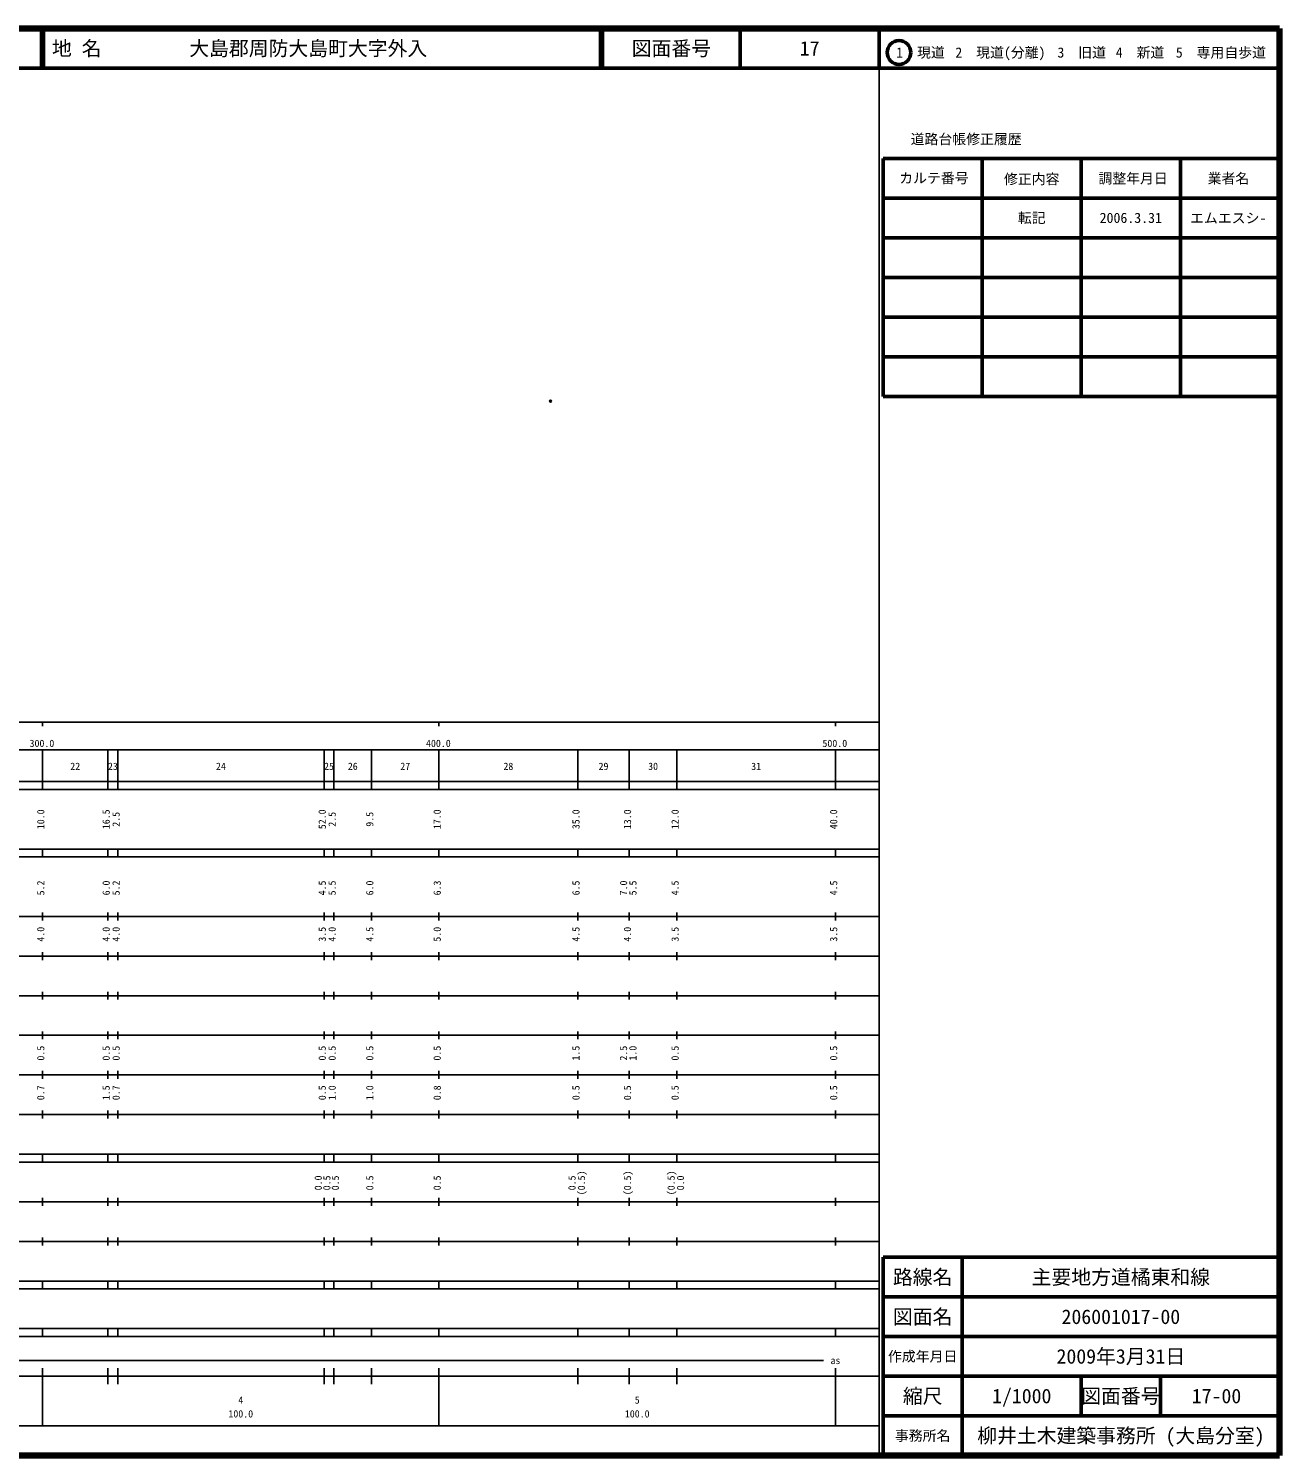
# Model space of a CAD drawing. Units: millimetres on the paper. Extents: x 40 to 680, y 20 to 380.
# Drawn here: x 364.5 to 680, y 20 to 380 of the extents above; entities that cross this region are included whole.
import ezdxf
from ezdxf.enums import TextEntityAlignment as Align

# ---------------------------------------------------------------- set-up
doc = ezdxf.new("R2010")
doc.units = ezdxf.units.MM
doc.header["$PDMODE"] = 32
doc.header["$PDSIZE"] = 0.5
doc.layers.add('M-OTRS', color=6, linetype='Continuous')
doc.layers.add('M-TTL-TXT', color=7, linetype='Continuous')
for name, color, linetype, lineweight in [('M-TTL', 2, 'Continuous', 140), ('M-TTL-BAND', 7, 'Continuous', 25), ('M-TTL-FRAM', 2, 'Continuous', 50), ('M-TTL-LINE', 7, 'Continuous', 50)]:
    doc.layers.add(name, color=color, linetype=linetype, lineweight=lineweight)
doc.styles.add('ＭＳ ゴシック', font='')
doc.styles.get('ＭＳ ゴシック').set_extended_font_data('MS Gothic')

msp = doc.modelspace()

# ---------------------------------------------------------------- linework, layer by layer
at = {"layer": 'M-OTRS'}
msp.add_point((496.156, 285.998), dxfattribs=at)
at = {"layer": 'M-TTL'}
for p, q in [((680, 380), (40, 380)), ((680, 20), (680, 380)), ((40, 20), (680, 20))]:
    msp.add_line(p, q, dxfattribs=at)
at = {"layer": 'M-TTL-BAND'}
for p, q in [((579, 20), (579, 370)), ((40, 205), (579, 205)), ((368, 205), (368, 204)), ((468, 205), (468, 204)), ((568, 205), (568, 204)), ((68, 198), (579, 198)), ((368, 188), (368, 198)), ((384.5, 188), (384.5, 198)), ((387, 188), (387, 198)), ((439, 188), (439, 198)), ((441.5, 188), (441.5, 198)), ((451, 188), (451, 198)), ((468, 188), (468, 198)), ((503, 188), (503, 198)), ((516, 188), (516, 198)), ((528, 188), (528, 198)), ((568, 188), (568, 198)), ((40, 190), (579, 190)), ((40, 188), (579, 188)), ((40, 173), (579, 173)), ((368, 171), (368, 173)), ((384.5, 171), (384.5, 173)), ((387, 171), (387, 173)), ((439, 171), (439, 173)), ((441.5, 171), (441.5, 173)), ((451, 171), (451, 173)), ((468, 171), (468, 173)), ((503, 171), (503, 173)), ((516, 171), (516, 173)), ((528, 171), (528, 173)), ((568, 171), (568, 173)), ((40, 171), (579, 171)), ((40, 156), (579, 156)), ((368, 155), (368, 157)), ((384.5, 155), (384.5, 157)), ((387, 155), (387, 157)), ((439, 155), (439, 157)), ((441.5, 155), (441.5, 157)), ((451, 155), (451, 157)), ((468, 155), (468, 157)), ((503, 155), (503, 157)), ((516, 155), (516, 157)), ((528, 155), (528, 157)), ((568, 155), (568, 157)), ((46, 146), (579, 146)), ((368, 145), (368, 147)), ((384.5, 145), (384.5, 147)), ((387, 145), (387, 147)), ((439, 145), (439, 147)), ((441.5, 145), (441.5, 147)), ((451, 145), (451, 147)), ((468, 145), (468, 147)), ((503, 145), (503, 147)), ((516, 145), (516, 147)), ((528, 145), (528, 147)), ((568, 145), (568, 147)), ((368, 135), (368, 137)), ((384.5, 135), (384.5, 137)), ((387, 135), (387, 137)), ((439, 135), (439, 137)), ((441.5, 135), (441.5, 137)), ((451, 135), (451, 137)), ((468, 135), (468, 137)), ((503, 135), (503, 137)), ((516, 135), (516, 137)), ((528, 135), (528, 137)), ((568, 135), (568, 137)), ((52, 136), (579, 136)), ((46, 126), (579, 126)), ((368, 125), (368, 127)), ((384.5, 125), (384.5, 127)), ((387, 125), (387, 127)), ((439, 125), (439, 127)), ((441.5, 125), (441.5, 127)), ((451, 125), (451, 127)), ((468, 125), (468, 127)), ((503, 125), (503, 127)), ((516, 125), (516, 127)), ((528, 125), (528, 127)), ((568, 125), (568, 127)), ((52, 116), (579, 116)), ((368, 115), (368, 117)), ((384.5, 115), (384.5, 117)), ((387, 115), (387, 117)), ((439, 115), (439, 117)), ((441.5, 115), (441.5, 117)), ((451, 115), (451, 117)), ((468, 115), (468, 117)), ((503, 115), (503, 117)), ((516, 115), (516, 117)), ((528, 115), (528, 117)), ((568, 115), (568, 117)), ((46, 106), (579, 106)), ((368, 105), (368, 107)), ((384.5, 105), (384.5, 107)), ((387, 105), (387, 107)), ((439, 105), (439, 107)), ((441.5, 105), (441.5, 107)), ((451, 105), (451, 107)), ((468, 105), (468, 107)), ((503, 105), (503, 107)), ((516, 105), (516, 107)), ((528, 105), (528, 107)), ((568, 105), (568, 107)), ((40, 96), (579, 96)), ((40, 94), (579, 94)), ((368, 94), (368, 96)), ((384.5, 94), (384.5, 96)), ((387, 94), (387, 96)), ((439, 94), (439, 96)), ((441.5, 94), (441.5, 96)), ((451, 94), (451, 96)), ((468, 94), (468, 96)), ((503, 94), (503, 96)), ((516, 94), (516, 96)), ((528, 94), (528, 96)), ((568, 94), (568, 96)), ((49, 84), (579, 84)), ((368, 83), (368, 85)), ((384.5, 83), (384.5, 85)), ((387, 83), (387, 85)), ((439, 83), (439, 85)), ((441.5, 83), (441.5, 85)), ((451, 83), (451, 85)), ((468, 83), (468, 85)), ((503, 83), (503, 85)), ((516, 83), (516, 85)), ((528, 83), (528, 85)), ((568, 83), (568, 85)), ((40, 74), (579, 74)), ((368, 73), (368, 75)), ((384.5, 73), (384.5, 75)), ((387, 73), (387, 75)), ((439, 73), (439, 75)), ((441.5, 73), (441.5, 75)), ((451, 73), (451, 75)), ((468, 73), (468, 75)), ((503, 73), (503, 75)), ((516, 73), (516, 75)), ((528, 73), (528, 75)), ((568, 73), (568, 75)), ((40, 64), (579, 64)), ((40, 62), (579, 62)), ((368, 62), (368, 64)), ((384.5, 62), (384.5, 64)), ((387, 62), (387, 64)), ((439, 62), (439, 64)), ((441.5, 62), (441.5, 64)), ((451, 62), (451, 64)), ((468, 62), (468, 64)), ((503, 62), (503, 64)), ((516, 62), (516, 64)), ((528, 62), (528, 64)), ((568, 62), (568, 64)), ((40, 52), (579, 52)), ((368, 50), (368, 52)), ((384.5, 50), (384.5, 52)), ((387, 50), (387, 52)), ((439, 50), (439, 52)), ((441.5, 50), (441.5, 52)), ((451, 50), (451, 52)), ((468, 50), (468, 52)), ((503, 50), (503, 52)), ((516, 50), (516, 52)), ((528, 50), (528, 52)), ((568, 50), (568, 52)), ((40, 50), (579, 50)), ((71, 44), (565, 44)), ((40, 40), (579, 40)), ((368, 27.5), (368, 42)), ((384.5, 38), (384.5, 42)), ((387, 38), (387, 42)), ((439, 38), (439, 42)), ((441.5, 38), (441.5, 42)), ((451, 38), (451, 42)), ((468, 27.5), (468, 42)), ((503, 38), (503, 42)), ((516, 38), (516, 42)), ((528, 38), (528, 42)), ((568, 27.5), (568, 42)), ((68, 27.5), (579, 27.5))]:
    msp.add_line(p, q, dxfattribs=at)
at = {"layer": 'M-TTL-FRAM'}
for p, q in [((580, 347.197), (580, 287.197)), ((580, 347.197), (680, 347.197)), ((580, 287.197), (680, 287.197)), ((680, 70), (580, 70)), ((580, 70), (580, 20))]:
    msp.add_line(p, q, dxfattribs=at)
at = {"layer": 'M-TTL-LINE'}
for p, q in [((367.75, 380), (367.75, 370)), ((368.25, 380), (368.25, 370)), ((508.747, 380), (508.747, 370)), ((509.247, 380), (509.247, 370)), ((543.997, 380), (543.997, 370)), ((579, 380), (579, 370)), ((40, 370), (680, 370)), ((605, 347.197), (605, 287.197)), ((630, 347.197), (630, 287.197)), ((655, 347.197), (655, 287.197)), ((580, 337.197), (680, 337.197)), ((580, 327.197), (680, 327.197)), ((580, 317.197), (680, 317.197)), ((580, 307.197), (680, 307.197)), ((580, 297.197), (680, 297.197)), ((600, 70), (600, 20)), ((680, 60), (580, 60)), ((680, 50), (580, 50)), ((680, 40), (580, 40)), ((630, 40), (630, 30)), ((650, 40), (650, 30)), ((680, 30), (580, 30))]:
    msp.add_line(p, q, dxfattribs=at)
msp.add_circle((584.031, 373.958), 3, dxfattribs=at)

# ---------------------------------------------------------------- texts
at = {"layer": 'M-TTL-BAND', "style": 'ＭＳ ゴシック'}
for s, p in [('300.0', (367.844, 198.195)), ('400.0', (467.844, 198.195)), ('500.0', (567.844, 198.195)), ('22', (376.25, 192.405)), ('23', (385.75, 192.405)), ('24', (413, 192.405)), ('25', (440.25, 192.405)), ('26', (446.25, 192.405)), ('27', (459.5, 192.405)), ('28', (485.5, 192.405)), ('29', (509.5, 192.405)), ('30', (522, 192.405)), ('31', (548, 192.405)), ('as', (568, 42.5)), ('4', (418, 32.523)), ('5', (518, 32.523)), ('100.0', (418, 29.033)), ('100.0', (518, 29.033))]:
    msp.add_text(s, height=1.833, dxfattribs=at).set_placement(p, align=Align.BOTTOM_CENTER)
for s, p in [('10.0', (369, 180.5)), ('16.5', (385.5, 180.5)), ('2.5', (388, 180.5)), ('52.0', (440, 180.5)), ('2.5', (442.5, 180.5)), ('9.5', (452, 180.5)), ('17.0', (469, 180.5)), ('35.0', (504, 180.5)), ('13.0', (517, 180.5)), ('12.0', (529, 180.5)), ('40.0', (569, 180.5)), ('5.2', (369, 163.174)), ('6.0', (385.5, 163.174)), ('5.2', (388, 163.174)), ('4.5', (440, 163.174)), ('5.5', (442.5, 163.174)), ('6.0', (452, 163.174)), ('6.3', (469, 163.174)), ('6.5', (504, 163.174)), ('7.0', (516, 163.174)), ('5.5', (518.37, 163.174)), ('4.5', (529, 163.174)), ('4.5', (569, 163.174)), ('4.0', (369, 151.5)), ('4.0', (385.5, 151.5)), ('4.0', (388, 151.5)), ('3.5', (440, 151.5)), ('4.0', (442.5, 151.5)), ('4.5', (452, 151.5)), ('5.0', (469, 151.5)), ('4.5', (504, 151.5)), ('4.0', (517, 151.5)), ('3.5', (529, 151.5)), ('3.5', (569, 151.5)), ('0.5', (369, 121.5)), ('0.5', (385.5, 121.5)), ('0.5', (388, 121.5)), ('0.5', (440, 121.5)), ('0.5', (442.5, 121.5)), ('0.5', (452, 121.5)), ('0.5', (469, 121.5)), ('1.5', (504, 121.5)), ('2.5', (516, 121.5)), ('1.0', (518.37, 121.5)), ('0.5', (529, 121.5)), ('0.5', (569, 121.5)), ('0.7', (369, 111.5)), ('1.5', (385.5, 111.5)), ('0.7', (388, 111.5)), ('0.5', (440, 111.5)), ('1.0', (442.5, 111.5)), ('1.0', (452, 111.5)), ('0.8', (469, 111.5)), ('0.5', (504, 111.5)), ('0.5', (517, 111.5)), ('0.5', (529, 111.5)), ('0.5', (569, 111.5)), ('0.0', (439, 88.764)), ('0.5', (441.17, 88.764)), ('0.5', (443.3, 88.764)), ('0.5', (452, 88.764)), ('0.5', (469, 88.764)), ('0.5', (503, 88.764)), ('(0.5)', (505.37, 88.764)), ('(0.5)', (517, 88.764)), ('(0.5)', (528, 88.764)), ('0.0', (530.37, 88.764))]:
    msp.add_text(s, height=1.833, rotation=90, dxfattribs=at).set_placement(p, align=Align.BOTTOM_CENTER)
at = {"layer": 'M-TTL-TXT', "style": 'ＭＳ ゴシック'}
for s, p in [('地 名', (370.38, 375)), ('大島郡周防大島町大字外入', (405.024, 375))]:
    msp.add_text(s, height=3.666, dxfattribs=at).set_placement(p, align=Align.MIDDLE_LEFT)
for s, height, p in [('図面番号', 3.666, (526.622, 375)), ('17', 3.666, (561.497, 375)), ('1\u3000現道', 2.566, (589.448, 373.958)), ('2\u3000現道(分離)', 2.566, (609.619, 373.958)), ('3\u3000旧道', 2.566, (630.121, 373.958)), ('4\u3000新道', 2.566, (644.824, 373.958)), ('5\u3000専用自歩道', 2.566, (665.228, 373.958)), ('道路台帳修正履歴', 2.566, (600.968, 352.113)), ('カルテ番号', 2.566, (592.839, 342.277)), ('修正内容', 2.566, (617.509, 342.023)), ('調整年月日', 2.566, (643.089, 342.197)), ('業者名', 2.566, (667.134, 342.197)), ('転記', 2.566, (617.5, 332.245)), ('2006.3.31', 2.566, (642.5, 332.245)), ('エムエスシ-', 2.566, (667.077, 332.189)), ('路線名', 3.666, (590, 65)), ('路線名', 3.666, (590, 65)), ('主要地方道橘東和線', 3.666, (640, 65)), ('図面名', 3.666, (590, 55)), ('図面名', 3.666, (590, 55)), ('206001017-00', 3.666, (640, 55)), ('2009年3月31日', 3.666, (640, 45)), ('作成年月日', 2.566, (590, 45)), ('作成年月日', 2.566, (590, 45)), ('縮尺', 3.666, (590, 35)), ('縮尺', 3.666, (590, 35)), ('1/1000', 3.666, (615, 35)), ('図面番号', 3.666, (640, 35)), ('図面番号', 3.666, (640, 35)), ('17-00', 3.666, (664.125, 35)), ('事務所名', 2.566, (590, 25)), ('事務所名', 2.566, (590, 25)), ('柳井土木建築事務所 (大島分室)', 3.666, (640, 25))]:
    msp.add_text(s, height=height, dxfattribs=at).set_placement(p, align=Align.MIDDLE_CENTER)

doc.saveas('drawing.dxf')
